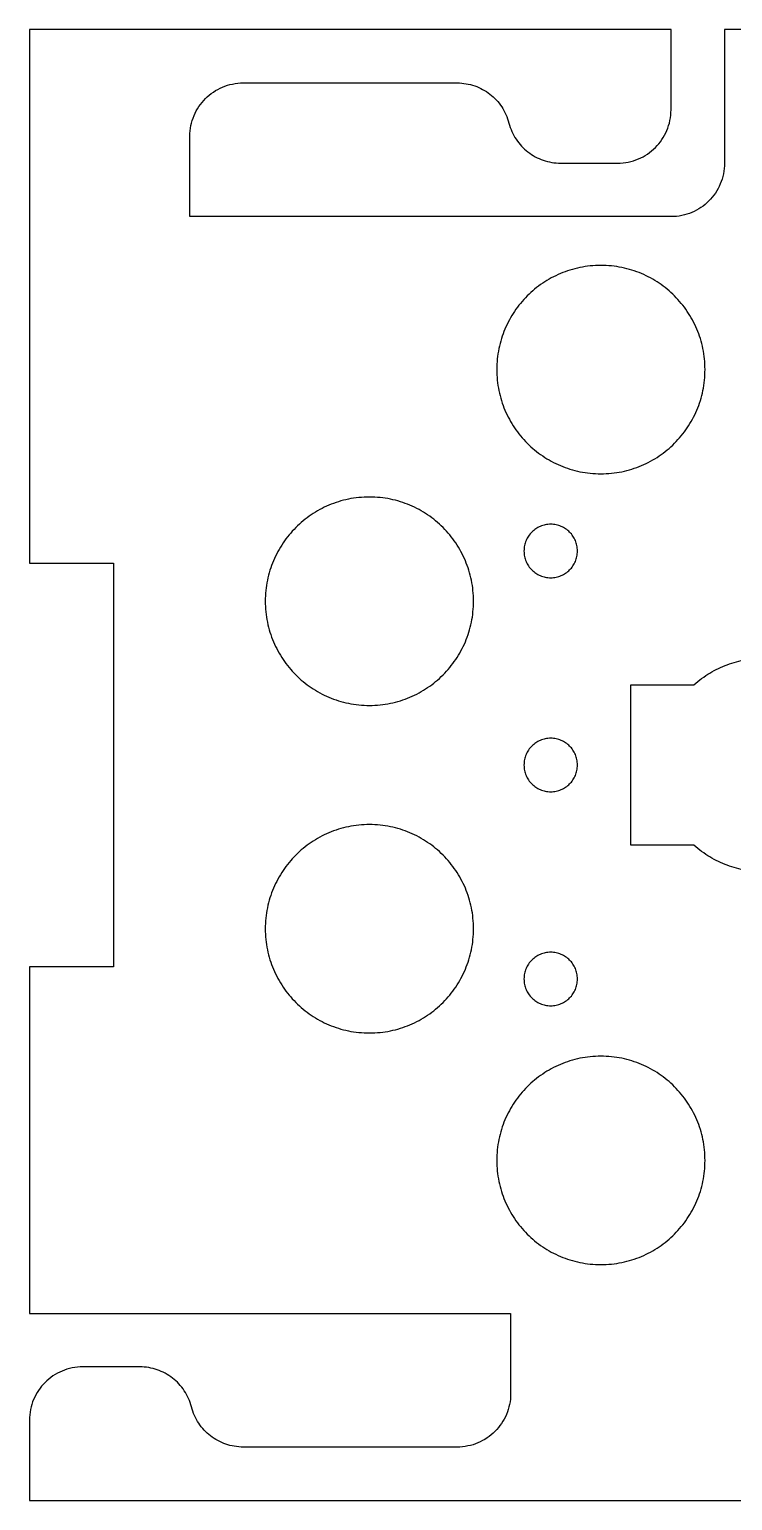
# Model space of a CAD drawing. Extents: x -13 to 42, y 40.2 to 95.2.
# Drawn here: x -13 to 13.3, y 40.2 to 95.2 of the extents above; entities that cross this region are included whole.
import ezdxf

# ---------------------------------------------------------------- set-up
doc = ezdxf.new("R2010")
doc.units = 0
doc.layers.get('0').update_dxf_attribs({"linetype": 'CONTINUOUS'})

msp = doc.modelspace()

# ---------------------------------------------------------------- linework, layer by layer
at = {"color": 7}
for points in [[(11, 92.25), (11, 95.25), (-13, 95.25), (-13, 75.3), (-9.85, 75.3), (-9.85, 60.2), (-13, 60.2), (-13, 47.25), (5, 47.25), (5, 44.25)], [(16, 90.25), (16, 95.25), (13, 95.25), (13, 90.25)], [(-5, 93.25), (3, 93.25)], [(11, 88.25), (-7, 88.25), (-7, 91.25)], [(6.872983, 90.25), (9, 90.25)], [(11.854249, 64.75), (9.5, 64.75), (9.5, 70.75), (11.854249, 70.75)], [(-13, 43.25), (-13, 40.25), (42, 40.25), (42, 60.2)], [(-8.872983, 45.25), (-11, 45.25)], [(3, 42.25), (-5, 42.25)]]:
    msp.add_lwpolyline(points, dxfattribs=at)
for points in [[(12.272062, 82.532072), (12.272065, 82.532072)], [(7.5, 75.75), (7.5, 75.75)], [(3.612927, 73.872934), (3.612928, 73.872934)], [(7.5, 67.75), (7.5, 67.75)], [(3.612928, 61.627065), (3.612928, 61.627065)], [(7.5, 59.75), (7.5, 59.75)], [(12.272062, 52.967927), (12.272065, 52.967927)]]:
    msp.add_lwpolyline(points, close=True, dxfattribs=at)
for points in [[(-6.118219, 92.908431), (-6.011818, 92.980311), (-5.898128, 93.042227), (-5.77849, 93.09283)], [(-5.77849, 93.09283), (-5.658852, 93.14343), (-5.533265, 93.18272), (-5.40307, 93.209367)], [(-5.40307, 93.209367), (-5.272875, 93.236009), (-5.138071, 93.25), (-5, 93.25)], [(3, 93.25), (3.114, 93.25), (3.226194, 93.2404), (3.3357, 93.22176)], [(3.3357, 93.22176), (3.445205, 93.20317), (3.552021, 93.17562), (3.655263, 93.1398)], [(3.655263, 93.1398), (3.758505, 93.10398), (3.858172, 93.05989), (3.953381, 93.008221)], [(3.953381, 93.008221), (4.04859, 92.956551), (4.139339, 92.897292), (4.224745, 92.831137)], [(-6.658431, 92.368219), (-6.586548, 92.47462), (-6.504696, 92.573731), (-6.414213, 92.664214)], [(-6.414213, 92.664214), (-6.323732, 92.754694), (-6.22462, 92.836549), (-6.118219, 92.908431)], [(4.224745, 92.831137), (4.310151, 92.764977), (4.390213, 92.691928), (4.464046, 92.612661)], [(4.464046, 92.612661), (4.53788, 92.533391), (4.605485, 92.447913), (4.665977, 92.356904)], [(-6.959367, 91.65307), (-6.932725, 91.783265), (-6.893433, 91.908852), (-6.84283, 92.02849)], [(-6.84283, 92.02849), (-6.792227, 92.148129), (-6.730314, 92.261818), (-6.658431, 92.368219)], [(4.665977, 92.356904), (4.726469, 92.265894), (4.779848, 92.169359), (4.825228, 92.067979)], [(4.825228, 92.067979), (4.870609, 91.966602), (4.907992, 91.86038), (4.936492, 91.75)], [(10.959367, 91.846927), (10.986009, 91.977125), (11, 92.111929), (11, 92.25)], [(-7, 91.25), (-7, 91.388071), (-6.986009, 91.522875), (-6.959367, 91.65307)], [(4.936492, 91.75), (4.964992, 91.63962), (5.002374, 91.533398), (5.047755, 91.432019)], [(5.047755, 91.432019), (5.093136, 91.330639), (5.146514, 91.234102), (5.207006, 91.143094)], [(10.658431, 91.131778), (10.730311, 91.238179), (10.792227, 91.351868), (10.84283, 91.471507)], [(10.84283, 91.471507), (10.89343, 91.591145), (10.93273, 91.716732), (10.959367, 91.846927)], [(5.207006, 91.143094), (5.267498, 91.052084), (5.335103, 90.966605), (5.408937, 90.887337)], [(5.408937, 90.887337), (5.482771, 90.808067), (5.562833, 90.735016), (5.648239, 90.668861)], [(10.118219, 90.591566), (10.22462, 90.663446), (10.323731, 90.745301), (10.414214, 90.835783)], [(10.414214, 90.835783), (10.504694, 90.926263), (10.586549, 91.025377), (10.658431, 91.131778)], [(5.648239, 90.668861), (5.733645, 90.602701), (5.824394, 90.54345), (5.919603, 90.491777)], [(5.919603, 90.491777), (6.014812, 90.440107), (6.114479, 90.396017), (6.21772, 90.360198)], [(6.21772, 90.360198), (6.320962, 90.324378), (6.427778, 90.296828), (6.537284, 90.278238)], [(6.537284, 90.278238), (6.646789, 90.25964), (6.758984, 90.25), (6.872983, 90.25)], [(9, 90.25), (9.138071, 90.25), (9.272875, 90.26399), (9.40307, 90.29063)], [(9.40307, 90.29063), (9.533265, 90.31727), (9.658852, 90.35656), (9.77849, 90.407167)], [(9.77849, 90.407167), (9.898129, 90.457767), (10.011818, 90.519683), (10.118219, 90.591566)], [(13, 90.25), (13, 90.111929), (12.98601, 89.977125), (12.95937, 89.84693)], [(12.95937, 89.84693), (12.93273, 89.716735), (12.89344, 89.591148), (12.842833, 89.47151)], [(12.658434, 89.131781), (12.586554, 89.02538), (12.504699, 88.926269), (12.414217, 88.835786)], [(12.842833, 89.47151), (12.792233, 89.351871), (12.730317, 89.238182), (12.658434, 89.131781)], [(12.118222, 88.591569), (12.011821, 88.519689), (11.898132, 88.457773), (11.778493, 88.40717)], [(12.414217, 88.835786), (12.323737, 88.745306), (12.224623, 88.663451), (12.118222, 88.591569)], [(11.403073, 88.290633), (11.272875, 88.263991), (11.138071, 88.25), (11, 88.25)], [(11.778493, 88.40717), (11.658855, 88.35657), (11.533268, 88.31728), (11.403073, 88.290633)], [(8.377068, 86.427069), (8.108174, 86.427069), (7.845645, 86.399819), (7.592089, 86.347939)], [(9.162046, 86.347939), (8.908491, 86.399819), (8.645961, 86.427069), (8.377068, 86.427069)], [(6.860955, 86.120984), (6.627959, 86.022435), (6.406549, 85.901859), (6.199333, 85.761867)], [(7.592089, 86.347939), (7.338531, 86.296054), (7.093951, 86.219532), (6.860955, 86.120984)], [(9.893178, 86.120984), (9.660182, 86.219534), (9.415601, 86.296055), (9.162046, 86.347939)], [(10.554799, 85.761867), (10.347584, 85.901859), (10.126173, 86.022435), (9.893178, 86.120984)], [(5.622884, 85.286253), (5.44667, 85.110039), (5.287261, 84.917019), (5.14727, 84.709803)], [(6.199333, 85.761867), (5.992118, 85.621875), (5.799098, 85.462467), (5.622884, 85.286253)], [(11.131249, 85.286253), (10.955035, 85.462467), (10.762015, 85.621875), (10.554799, 85.761867)], [(11.606863, 84.709804), (11.466871, 84.917019), (11.307463, 85.110039), (11.131249, 85.286253)], [(5.14727, 84.709803), (5.007278, 84.502588), (4.886702, 84.281177), (4.788153, 84.048182)], [(11.96598, 84.048182), (11.86743, 84.281178), (11.746855, 84.502588), (11.606863, 84.709804)], [(4.788153, 84.048182), (4.689604, 83.815186), (4.613082, 83.570605), (4.561197, 83.31705)], [(12.192935, 83.31705), (12.141055, 83.570606), (12.064528, 83.815186), (11.96598, 84.048182)], [(4.561197, 83.31705), (4.509312, 83.063495), (4.482064, 82.800966), (4.482064, 82.532072)], [(12.272065, 82.532072), (12.272065, 82.800966), (12.244815, 83.063495), (12.192935, 83.31705)], [(4.482064, 82.532072), (4.482064, 82.263178), (4.509312, 82.000649), (4.561197, 81.747094)], [(12.192932, 81.747094), (12.244812, 82.000649), (12.272062, 82.263178), (12.272062, 82.532072)], [(4.561197, 81.747094), (4.613082, 81.493539), (4.689604, 81.248958), (4.788153, 81.015962)], [(11.965977, 81.015962), (12.064527, 81.248958), (12.141048, 81.493538), (12.192932, 81.747094)], [(4.788153, 81.015962), (4.886702, 80.782967), (5.007278, 80.561556), (5.14727, 80.35434)], [(11.60686, 80.35434), (11.746852, 80.561556), (11.867428, 80.782966), (11.965977, 81.015962)], [(5.14727, 80.35434), (5.287262, 80.147125), (5.44667, 79.954105), (5.622884, 79.777891)], [(11.131246, 79.777891), (11.30746, 79.954105), (11.466868, 80.147125), (11.60686, 80.35434)], [(5.622884, 79.777891), (5.799098, 79.601677), (5.992118, 79.442269), (6.199333, 79.302277)], [(10.554796, 79.302277), (10.762012, 79.442269), (10.955032, 79.601677), (11.131246, 79.777891)], [(6.199333, 79.302277), (6.406548, 79.162285), (6.627959, 79.041709), (6.860955, 78.94316)], [(9.893175, 78.94316), (10.12617, 79.04171), (10.347581, 79.162285), (10.554796, 79.302277)], [(6.860955, 78.94316), (7.093951, 78.84461), (7.338531, 78.768089), (7.592086, 78.716205)], [(7.592086, 78.716205), (7.845641, 78.664325), (8.108171, 78.637075), (8.377065, 78.637075)], [(8.377065, 78.637075), (8.645958, 78.637075), (8.908488, 78.664325), (9.162043, 78.716205)], [(9.162043, 78.716205), (9.415598, 78.768085), (9.660179, 78.844612), (9.893175, 78.94316)], [(-1.067051, 77.688801), (-1.320606, 77.636921), (-1.565187, 77.560394), (-1.798183, 77.461846)], [(-0.282073, 77.767931), (-0.550967, 77.767931), (-0.813496, 77.740681), (-1.067051, 77.688801)], [(0.502905, 77.688801), (0.24935, 77.740681), (-0.013179, 77.767931), (-0.282073, 77.767931)], [(1.234037, 77.461846), (1.001041, 77.560396), (0.756461, 77.636917), (0.502905, 77.688801)], [(-2.459804, 77.102729), (-2.66702, 76.962737), (-2.86004, 76.803329), (-3.036254, 76.627115)], [(-1.798183, 77.461846), (-2.031178, 77.363296), (-2.252589, 77.242721), (-2.459804, 77.102729)], [(1.895659, 77.102729), (1.688443, 77.242721), (1.467033, 77.363297), (1.234037, 77.461846)], [(2.472108, 76.627115), (2.295894, 76.803329), (2.102874, 76.962737), (1.895659, 77.102729)], [(-3.036254, 76.627115), (-3.212468, 76.450901), (-3.371876, 76.257881), (-3.511868, 76.050666)], [(2.947722, 76.050666), (2.80773, 76.257881), (2.648322, 76.450901), (2.472108, 76.627115)], [(5.792893, 76.457101), (5.747652, 76.411861), (5.706725, 76.362301), (5.670784, 76.309104)], [(5.940891, 76.57921), (5.88769, 76.54327), (5.838134, 76.50234), (5.792893, 76.457101)], [(6.110755, 76.67141), (6.050936, 76.64611), (5.994091, 76.61515), (5.940891, 76.57921)], [(6.298465, 76.72968), (6.233367, 76.71636), (6.170574, 76.69671), (6.110755, 76.67141)], [(6.5, 76.75), (6.430964, 76.75), (6.363563, 76.743), (6.298465, 76.72968)], [(6.701535, 76.729686), (6.636437, 76.743004), (6.569036, 76.75), (6.5, 76.75)], [(6.889245, 76.671416), (6.829426, 76.696716), (6.766633, 76.716366), (6.701535, 76.729686)], [(7.05911, 76.579216), (7.00591, 76.615156), (6.949065, 76.646116), (6.889245, 76.671416)], [(7.207107, 76.457107), (7.161866, 76.502347), (7.11231, 76.543277), (7.05911, 76.579216)], [(7.329216, 76.30911), (7.293275, 76.36231), (7.252348, 76.411866), (7.207107, 76.457107)], [(-3.511868, 76.050666), (-3.65186, 75.84345), (-3.772436, 75.622039), (-3.870985, 75.389044)], [(3.306839, 75.389044), (3.20829, 75.622039), (3.087714, 75.84345), (2.947722, 76.050666)], [(5.520316, 75.951529), (5.506996, 75.886437), (5.5, 75.819036), (5.5, 75.75)], [(5.578585, 76.139239), (5.553284, 76.079419), (5.533637, 76.016626), (5.520316, 75.951529)], [(5.670784, 76.309104), (5.634843, 76.255904), (5.603886, 76.199058), (5.578585, 76.139239)], [(7.421415, 76.139245), (7.396114, 76.199065), (7.365157, 76.255909), (7.329216, 76.30911)], [(7.479684, 75.951535), (7.466363, 76.016635), (7.446717, 76.079426), (7.421415, 76.139245)], [(7.5, 75.75), (7.5, 75.81904), (7.493, 75.886437), (7.479684, 75.951535)], [(-3.870985, 75.389044), (-3.969534, 75.156048), (-4.046056, 74.911467), (-4.09794, 74.657912)], [(3.533794, 74.657912), (3.48191, 74.911467), (3.405388, 75.156048), (3.306839, 75.389044)], [(5.5, 75.75), (5.5, 75.68096), (5.507, 75.613563), (5.520316, 75.548465)], [(5.520316, 75.548465), (5.533637, 75.483365), (5.553283, 75.420574), (5.578585, 75.360755)], [(5.578585, 75.360755), (5.603886, 75.300935), (5.634843, 75.244091), (5.670784, 75.19089)], [(7.329216, 75.190896), (7.365157, 75.244096), (7.396114, 75.300942), (7.421415, 75.360761)], [(7.421415, 75.360761), (7.446716, 75.420581), (7.466363, 75.483374), (7.479684, 75.548471)], [(7.479684, 75.548471), (7.493004, 75.613563), (7.5, 75.680964), (7.5, 75.75)], [(5.670784, 75.19089), (5.706725, 75.13769), (5.747652, 75.088134), (5.792893, 75.042893)], [(5.792893, 75.042893), (5.838134, 74.997653), (5.88769, 74.956723), (5.94089, 74.920784)], [(5.94089, 74.920784), (5.99409, 74.884844), (6.050935, 74.853884), (6.110755, 74.828584)], [(6.110755, 74.828584), (6.170574, 74.803284), (6.233367, 74.783634), (6.298465, 74.770314)], [(6.701535, 74.77032), (6.766633, 74.78364), (6.829426, 74.80329), (6.889245, 74.82859)], [(6.889245, 74.82859), (6.949064, 74.85389), (7.005909, 74.88485), (7.059109, 74.92079)], [(7.059109, 74.92079), (7.11231, 74.95673), (7.161866, 74.99766), (7.207107, 75.042899)], [(7.207107, 75.042899), (7.252348, 75.088139), (7.293275, 75.137699), (7.329216, 75.190896)], [(-4.09794, 74.657912), (-4.149825, 74.404357), (-4.177073, 74.141828), (-4.177073, 73.872934)], [(3.612928, 73.872934), (3.612928, 74.141828), (3.585679, 74.404357), (3.533794, 74.657912)], [(6.298465, 74.770314), (6.363563, 74.756996), (6.430964, 74.75), (6.5, 74.75)], [(6.5, 74.75), (6.569036, 74.75), (6.636437, 74.757), (6.701535, 74.77032)], [(-4.177073, 73.872934), (-4.177073, 73.60404), (-4.149825, 73.341511), (-4.09794, 73.087956)], [(3.533794, 73.087956), (3.585679, 73.341511), (3.612927, 73.60404), (3.612927, 73.872934)], [(-4.09794, 73.087956), (-4.046055, 72.834401), (-3.969533, 72.58982), (-3.870985, 72.356824)], [(3.306839, 72.356824), (3.405388, 72.58982), (3.48191, 72.834401), (3.533794, 73.087956)], [(-3.870985, 72.356824), (-3.772436, 72.123829), (-3.65186, 71.902418), (-3.511868, 71.695202)], [(2.947722, 71.695202), (3.087714, 71.902418), (3.20829, 72.123829), (3.306839, 72.356824)], [(-3.511868, 71.695202), (-3.371876, 71.487987), (-3.212468, 71.294967), (-3.036254, 71.118753)], [(2.472108, 71.118753), (2.648322, 71.294967), (2.80773, 71.487987), (2.947722, 71.695202)], [(12.453677, 71.1875), (12.663329, 71.3125), (12.88184, 71.416667), (13.106256, 71.5)], [(13.106256, 71.5), (13.330672, 71.58333), (13.560995, 71.645833), (13.794269, 71.6875)], [(-3.036254, 71.118753), (-2.86004, 70.942539), (-2.66702, 70.783131), (-2.459804, 70.643139)], [(1.895659, 70.643139), (2.102874, 70.783131), (2.295894, 70.942539), (2.472108, 71.118753)], [(11.854249, 70.75), (12.043231, 70.916667), (12.244025, 71.0625), (12.453677, 71.1875)], [(-2.459804, 70.643139), (-2.252589, 70.503147), (-2.031178, 70.382571), (-1.798183, 70.284022)], [(1.234037, 70.284022), (1.467033, 70.382572), (1.688443, 70.503147), (1.895659, 70.643139)], [(-1.798183, 70.284022), (-1.565187, 70.185472), (-1.320606, 70.108951), (-1.067051, 70.057067)], [(-1.067051, 70.057067), (-0.813496, 70.005177), (-0.550967, 69.977937), (-0.282073, 69.977937)], [(-0.282073, 69.977937), (-0.013179, 69.977937), (0.24935, 70.005187), (0.502905, 70.057067)], [(0.502905, 70.057067), (0.756461, 70.108947), (1.001041, 70.185474), (1.234037, 70.284022)], [(5.670784, 68.309104), (5.634843, 68.255904), (5.603886, 68.199058), (5.578585, 68.139239)], [(5.792893, 68.457101), (5.747652, 68.411861), (5.706725, 68.362301), (5.670784, 68.309104)], [(5.940891, 68.57921), (5.88769, 68.54327), (5.838134, 68.50234), (5.792893, 68.457101)], [(6.110755, 68.67141), (6.050936, 68.64611), (5.994091, 68.61515), (5.940891, 68.57921)], [(6.298465, 68.72968), (6.233367, 68.71636), (6.170574, 68.69671), (6.110755, 68.67141)], [(6.5, 68.75), (6.430964, 68.75), (6.363563, 68.743), (6.298465, 68.72968)], [(6.701535, 68.729686), (6.636437, 68.743004), (6.569036, 68.75), (6.5, 68.75)], [(6.889245, 68.671416), (6.829426, 68.696716), (6.766633, 68.716366), (6.701535, 68.729686)], [(7.05911, 68.579216), (7.00591, 68.615156), (6.949065, 68.646116), (6.889245, 68.671416)], [(7.207107, 68.457107), (7.161866, 68.502347), (7.11231, 68.543277), (7.05911, 68.579216)], [(7.329216, 68.30911), (7.293275, 68.36231), (7.252348, 68.411866), (7.207107, 68.457107)], [(7.421415, 68.139245), (7.396114, 68.199065), (7.365157, 68.255909), (7.329216, 68.30911)], [(5.520316, 67.951529), (5.506996, 67.886437), (5.5, 67.819036), (5.5, 67.75)], [(5.5, 67.75), (5.5, 67.68096), (5.507, 67.613563), (5.520316, 67.548465)], [(5.578585, 68.139239), (5.553284, 68.079419), (5.533637, 68.016626), (5.520316, 67.951529)], [(7.479684, 67.951535), (7.466363, 68.016635), (7.446717, 68.079426), (7.421415, 68.139245)], [(7.5, 67.75), (7.5, 67.81904), (7.493, 67.886437), (7.479684, 67.951535)], [(7.479684, 67.548471), (7.493004, 67.613563), (7.5, 67.680964), (7.5, 67.75)], [(5.520316, 67.548465), (5.533637, 67.483365), (5.553283, 67.420574), (5.578585, 67.360755)], [(5.578585, 67.360755), (5.603886, 67.300935), (5.634843, 67.244091), (5.670784, 67.19089)], [(5.670784, 67.19089), (5.706725, 67.13769), (5.747652, 67.088134), (5.792893, 67.042893)], [(7.207107, 67.042899), (7.252348, 67.088139), (7.293275, 67.137699), (7.329216, 67.190896)], [(7.329216, 67.190896), (7.365157, 67.244096), (7.396114, 67.300942), (7.421415, 67.360761)], [(7.421415, 67.360761), (7.446716, 67.420581), (7.466363, 67.483374), (7.479684, 67.548471)], [(5.792893, 67.042893), (5.838134, 66.997653), (5.88769, 66.956723), (5.94089, 66.920784)], [(5.94089, 66.920784), (5.99409, 66.884844), (6.050935, 66.853884), (6.110755, 66.828584)], [(6.110755, 66.828584), (6.170574, 66.803284), (6.233367, 66.783634), (6.298465, 66.770314)], [(6.298465, 66.770314), (6.363563, 66.756996), (6.430964, 66.75), (6.5, 66.75)], [(6.5, 66.75), (6.569036, 66.75), (6.636437, 66.757), (6.701535, 66.77032)], [(6.701535, 66.77032), (6.766633, 66.78364), (6.829426, 66.80329), (6.889245, 66.82859)], [(6.889245, 66.82859), (6.949064, 66.85389), (7.005909, 66.88485), (7.059109, 66.92079)], [(7.059109, 66.92079), (7.11231, 66.95673), (7.161866, 66.99766), (7.207107, 67.042899)], [(-0.282073, 65.522062), (-0.550966, 65.522062), (-0.813496, 65.494812), (-1.067051, 65.442932)], [(0.502906, 65.442932), (0.249351, 65.494812), (-0.013179, 65.522062), (-0.282073, 65.522062)], [(-1.798182, 65.215977), (-2.031178, 65.117428), (-2.252589, 64.996852), (-2.459804, 64.85686)], [(-1.067051, 65.442932), (-1.320606, 65.391052), (-1.565187, 65.314525), (-1.798182, 65.215977)], [(1.234037, 65.215977), (1.001041, 65.314527), (0.756461, 65.391048), (0.502906, 65.442932)], [(1.895659, 64.85686), (1.688444, 64.996852), (1.467033, 65.117428), (1.234037, 65.215977)], [(-3.036253, 64.381246), (-3.212467, 64.205032), (-3.371876, 64.012012), (-3.511868, 63.804797)], [(-2.459804, 64.85686), (-2.667019, 64.716868), (-2.860039, 64.55746), (-3.036253, 64.381246)], [(2.472108, 64.381246), (2.295894, 64.55746), (2.102874, 64.716868), (1.895659, 64.85686)], [(2.947723, 63.804797), (2.807731, 64.012012), (2.648322, 64.205032), (2.472108, 64.381246)], [(12.453677, 64.3125), (12.244025, 64.4375), (12.043231, 64.583333), (11.854249, 64.75)], [(-3.511868, 63.804797), (-3.65186, 63.597581), (-3.772435, 63.376171), (-3.870984, 63.143175)], [(3.306839, 63.143175), (3.20829, 63.376171), (3.087715, 63.597581), (2.947723, 63.804797)], [(13.106256, 64), (12.88184, 64.083333), (12.663329, 64.1875), (12.453677, 64.3125)], [(13.794269, 63.8125), (13.560995, 63.854167), (13.330672, 63.916667), (13.106256, 64)], [(-3.870984, 63.143175), (-3.969533, 62.910179), (-4.046055, 62.665599), (-4.09794, 62.412043)], [(3.533794, 62.412043), (3.48191, 62.665599), (3.405388, 62.910179), (3.306839, 63.143175)], [(-4.09794, 62.412043), (-4.149825, 62.158488), (-4.177073, 61.895959), (-4.177073, 61.627065)], [(3.612928, 61.627065), (3.612928, 61.895959), (3.585679, 62.158488), (3.533794, 62.412043)], [(-4.177073, 61.627065), (-4.177073, 61.358172), (-4.149825, 61.095642), (-4.09794, 60.842087)], [(3.533795, 60.842087), (3.58568, 61.095642), (3.612928, 61.358172), (3.612928, 61.627065)], [(-4.09794, 60.842087), (-4.046055, 60.588532), (-3.969533, 60.343951), (-3.870984, 60.110955)], [(3.306839, 60.110955), (3.405388, 60.343951), (3.48191, 60.588532), (3.533795, 60.842087)], [(5.940891, 60.579216), (5.88769, 60.543274), (5.838134, 60.502348), (5.792893, 60.457107)], [(6.110755, 60.671415), (6.050936, 60.646114), (5.994091, 60.615157), (5.940891, 60.579216)], [(6.298465, 60.729684), (6.233367, 60.716363), (6.170574, 60.696716), (6.110755, 60.671415)], [(6.5, 60.75), (6.430964, 60.75), (6.363563, 60.743004), (6.298465, 60.729684)], [(6.701535, 60.729684), (6.636437, 60.743004), (6.569036, 60.75), (6.5, 60.75)], [(6.889245, 60.671415), (6.829426, 60.696716), (6.766633, 60.716363), (6.701535, 60.729684)], [(7.05911, 60.579216), (7.00591, 60.615157), (6.949065, 60.646114), (6.889245, 60.671415)], [(7.207107, 60.457107), (7.161866, 60.502348), (7.11231, 60.543275), (7.05911, 60.579216)], [(-3.870984, 60.110955), (-3.772435, 59.87796), (-3.65186, 59.656549), (-3.511868, 59.449334)], [(2.947723, 59.449334), (3.087715, 59.656549), (3.20829, 59.87796), (3.306839, 60.110955)], [(5.520316, 59.951535), (5.506996, 59.886437), (5.5, 59.819036), (5.5, 59.75)], [(5.578585, 60.139245), (5.553284, 60.079426), (5.533637, 60.016632), (5.520316, 59.951535)], [(5.670784, 60.309109), (5.634843, 60.255909), (5.603886, 60.199064), (5.578585, 60.139245)], [(5.792893, 60.457107), (5.747652, 60.411866), (5.706726, 60.36231), (5.670784, 60.309109)], [(7.329216, 60.309109), (7.293275, 60.362309), (7.252348, 60.411866), (7.207107, 60.457107)], [(7.421415, 60.139245), (7.396114, 60.199064), (7.365157, 60.255909), (7.329216, 60.309109)], [(7.479684, 59.951535), (7.466363, 60.016633), (7.446717, 60.079426), (7.421415, 60.139245)], [(7.5, 59.75), (7.5, 59.819036), (7.493, 59.886437), (7.479684, 59.951535)], [(-3.511868, 59.449334), (-3.371876, 59.242118), (-3.212467, 59.049098), (-3.036253, 58.872884)], [(2.472109, 58.872884), (2.648323, 59.049098), (2.807731, 59.242118), (2.947723, 59.449334)], [(5.5, 59.75), (5.5, 59.680964), (5.507, 59.613563), (5.520316, 59.548465)], [(5.520316, 59.548465), (5.533637, 59.483367), (5.553283, 59.420574), (5.578585, 59.360755)], [(7.421415, 59.360755), (7.446716, 59.420574), (7.466363, 59.483367), (7.479684, 59.548465)], [(7.479684, 59.548465), (7.493004, 59.613563), (7.5, 59.680964), (7.5, 59.75)], [(-3.036253, 58.872884), (-2.860039, 58.69667), (-2.667019, 58.537262), (-2.459804, 58.39727)], [(1.895659, 58.39727), (2.102875, 58.537262), (2.295895, 58.69667), (2.472109, 58.872884)], [(5.578585, 59.360755), (5.603886, 59.300936), (5.634843, 59.244091), (5.670784, 59.19089)], [(5.670784, 59.19089), (5.706725, 59.13769), (5.747652, 59.088134), (5.792893, 59.042893)], [(5.792893, 59.042893), (5.838134, 58.997652), (5.88769, 58.956725), (5.94089, 58.920784)], [(5.94089, 58.920784), (5.99409, 58.884842), (6.050935, 58.853886), (6.110755, 58.828585)], [(6.889245, 58.828585), (6.949064, 58.853886), (7.005909, 58.884843), (7.059109, 58.920784)], [(7.059109, 58.920784), (7.11231, 58.956725), (7.161866, 58.997652), (7.207107, 59.042893)], [(7.207107, 59.042893), (7.252348, 59.088134), (7.293275, 59.13769), (7.329216, 59.19089)], [(7.329216, 59.19089), (7.365157, 59.24409), (7.396114, 59.300935), (7.421415, 59.360755)], [(-2.459804, 58.39727), (-2.252589, 58.257278), (-2.031178, 58.136702), (-1.798182, 58.038154)], [(1.234037, 58.038154), (1.467033, 58.136703), (1.688444, 58.257278), (1.895659, 58.39727)], [(6.110755, 58.828585), (6.170574, 58.803284), (6.233367, 58.783637), (6.298465, 58.770316)], [(6.298465, 58.770316), (6.363563, 58.756996), (6.430964, 58.75), (6.5, 58.75)], [(6.5, 58.75), (6.569036, 58.75), (6.636437, 58.757), (6.701535, 58.770316)], [(6.701535, 58.770316), (6.766633, 58.783637), (6.829426, 58.803283), (6.889245, 58.828585)], [(-1.798182, 58.038154), (-1.565187, 57.939605), (-1.320606, 57.863083), (-1.067051, 57.811198)], [(-1.067051, 57.811198), (-0.813496, 57.759313), (-0.550966, 57.732065), (-0.282072, 57.732065)], [(-0.282072, 57.732065), (-0.013179, 57.732065), (0.249351, 57.759313), (0.502906, 57.811198)], [(0.502906, 57.811198), (0.756461, 57.863083), (1.001042, 57.939605), (1.234037, 58.038154)], [(7.592086, 56.783794), (7.338531, 56.73191), (7.093951, 56.655388), (6.860955, 56.556839)], [(8.377065, 56.862927), (8.108171, 56.862927), (7.845642, 56.835679), (7.592086, 56.783794)], [(9.162043, 56.783795), (8.908488, 56.83568), (8.645958, 56.862927), (8.377065, 56.862927)], [(9.893175, 56.556839), (9.660179, 56.655388), (9.415598, 56.73191), (9.162043, 56.783795)], [(6.199333, 56.197722), (5.992118, 56.057731), (5.799098, 55.898322), (5.622884, 55.722108)], [(6.860955, 56.556839), (6.627959, 56.45829), (6.406549, 56.337714), (6.199333, 56.197722)], [(10.554796, 56.197723), (10.347581, 56.337715), (10.12617, 56.45829), (9.893175, 56.556839)], [(11.131249, 55.722108), (10.955032, 55.898323), (10.762012, 56.057731), (10.554796, 56.197723)], [(5.622884, 55.722108), (5.44667, 55.545894), (5.287261, 55.352874), (5.14727, 55.145659)], [(11.606863, 55.145659), (11.466871, 55.352874), (11.307463, 55.545894), (11.131249, 55.722108)], [(5.14727, 55.145659), (5.007278, 54.938444), (4.886702, 54.717033), (4.788153, 54.484037)], [(11.96598, 54.484037), (11.86743, 54.717033), (11.746855, 54.938444), (11.606863, 55.145659)], [(4.788153, 54.484037), (4.689604, 54.251042), (4.613082, 54.006461), (4.561197, 53.752906)], [(12.192935, 53.752906), (12.141055, 54.006461), (12.064528, 54.251042), (11.96598, 54.484037)], [(4.561197, 53.752906), (4.509312, 53.499351), (4.482064, 53.236821), (4.482064, 52.967927)], [(12.272065, 52.967927), (12.272065, 53.236821), (12.244815, 53.499351), (12.192935, 53.752906)], [(4.482064, 52.967927), (4.482064, 52.699034), (4.509312, 52.436504), (4.561197, 52.182949)], [(12.192932, 52.182949), (12.244812, 52.436504), (12.272062, 52.699034), (12.272062, 52.967927)], [(4.561197, 52.182949), (4.613082, 51.929394), (4.689604, 51.684813), (4.788153, 51.451818)], [(11.965977, 51.451818), (12.064527, 51.684813), (12.141048, 51.929394), (12.192932, 52.182949)], [(4.788153, 51.451818), (4.886702, 51.218822), (5.007278, 50.997411), (5.14727, 50.790196)], [(11.60686, 50.790196), (11.746852, 50.997411), (11.867428, 51.218822), (11.965977, 51.451818)], [(5.14727, 50.790196), (5.287261, 50.582981), (5.44667, 50.389961), (5.622884, 50.213747)], [(11.131246, 50.213746), (11.30746, 50.389961), (11.466868, 50.582981), (11.60686, 50.790196)], [(5.622884, 50.213747), (5.799098, 50.037532), (5.992118, 49.878124), (6.199333, 49.738132)], [(10.554796, 49.738132), (10.762012, 49.878124), (10.955032, 50.037532), (11.131246, 50.213746)], [(6.199333, 49.738132), (6.406549, 49.59814), (6.627959, 49.477565), (6.860955, 49.379016)], [(9.893175, 49.379016), (10.12617, 49.477565), (10.347581, 49.59814), (10.554796, 49.738132)], [(6.860955, 49.379016), (7.093951, 49.280467), (7.338531, 49.203945), (7.592086, 49.15206)], [(7.592086, 49.15206), (7.845642, 49.100175), (8.108171, 49.072927), (8.377065, 49.072927)], [(8.377065, 49.072927), (8.645958, 49.072927), (8.908488, 49.100175), (9.162043, 49.15206)], [(9.162043, 49.15206), (9.415598, 49.203945), (9.660179, 49.280467), (9.893175, 49.379016)], [(-11.40307, 45.209367), (-11.533265, 45.182725), (-11.658852, 45.143433), (-11.77849, 45.09283)], [(-11, 45.25), (-11.138071, 45.25), (-11.272875, 45.236009), (-11.40307, 45.209367)], [(-8.537283, 45.221767), (-8.646789, 45.24036), (-8.758984, 45.25), (-8.872983, 45.25)], [(-8.21772, 45.139804), (-8.320962, 45.175623), (-8.427778, 45.203172), (-8.537283, 45.221767)], [(-7.919602, 45.008225), (-8.014812, 45.059897), (-8.114479, 45.103986), (-8.21772, 45.139804)], [(-12.414214, 44.664214), (-12.504694, 44.573734), (-12.586549, 44.47462), (-12.658431, 44.368219)], [(-12.118219, 44.908431), (-12.22462, 44.836551), (-12.323731, 44.754696), (-12.414214, 44.664214)], [(-11.77849, 45.09283), (-11.898129, 45.042227), (-12.011818, 44.980314), (-12.118219, 44.908431)], [(-7.648238, 44.831141), (-7.733644, 44.897301), (-7.824394, 44.956552), (-7.919602, 45.008225)], [(-7.408937, 44.612665), (-7.482771, 44.691935), (-7.562833, 44.764986), (-7.648238, 44.831141)], [(-7.207006, 44.356908), (-7.267498, 44.447918), (-7.335103, 44.533397), (-7.408937, 44.612665)], [(-12.84283, 44.02849), (-12.89343, 43.908852), (-12.93273, 43.783265), (-12.959367, 43.65307)], [(-12.658431, 44.368219), (-12.730311, 44.261818), (-12.792227, 44.148129), (-12.84283, 44.02849)], [(-7.047755, 44.067983), (-7.093136, 44.169363), (-7.146514, 44.2659), (-7.207006, 44.356908)], [(-6.936492, 43.750002), (-6.964992, 43.860382), (-7.002374, 43.966604), (-7.047755, 44.067983)], [(5, 44.25), (5, 44.111929), (4.986009, 43.977125), (4.959367, 43.84693)], [(-12.959367, 43.65307), (-12.986009, 43.522875), (-13, 43.388071), (-13, 43.25)], [(-6.825228, 43.432021), (-6.870609, 43.5334), (-6.907991, 43.639622), (-6.936492, 43.750002)], [(4.84283, 43.47151), (4.792227, 43.351871), (4.730314, 43.238182), (4.658431, 43.131781)], [(4.959367, 43.84693), (4.932725, 43.716735), (4.893433, 43.591148), (4.84283, 43.47151)], [(-6.665977, 43.143096), (-6.726469, 43.234106), (-6.779848, 43.330641), (-6.825228, 43.432021)], [(-6.464046, 42.887339), (-6.53788, 42.966609), (-6.605485, 43.052087), (-6.665977, 43.143096)], [(4.658431, 43.131781), (4.586548, 43.02538), (4.504696, 42.926269), (4.414213, 42.835786)], [(-6.224745, 42.668863), (-6.310151, 42.735023), (-6.390213, 42.808072), (-6.464046, 42.887339)], [(-5.953381, 42.491779), (-6.04859, 42.543449), (-6.139339, 42.602708), (-6.224745, 42.668863)], [(-5.655263, 42.3602), (-5.758505, 42.39602), (-5.858172, 42.44011), (-5.953381, 42.491779)], [(-5.3357, 42.27824), (-5.445205, 42.29683), (-5.552021, 42.32438), (-5.655263, 42.3602)], [(3.77849, 42.40717), (3.658852, 42.35657), (3.533265, 42.31727), (3.40307, 42.290633)], [(4.118219, 42.591569), (4.011818, 42.519689), (3.898128, 42.457773), (3.77849, 42.40717)], [(4.414213, 42.835786), (4.323732, 42.745306), (4.22462, 42.663451), (4.118219, 42.591569)], [(-5, 42.25), (-5.114, 42.25), (-5.226194, 42.2596), (-5.3357, 42.27824)], [(3.40307, 42.290633), (3.272875, 42.263991), (3.138071, 42.25), (3, 42.25)]]:
    msp.add_open_spline(points, degree=3, dxfattribs=at)

doc.saveas('drawing.dxf')
